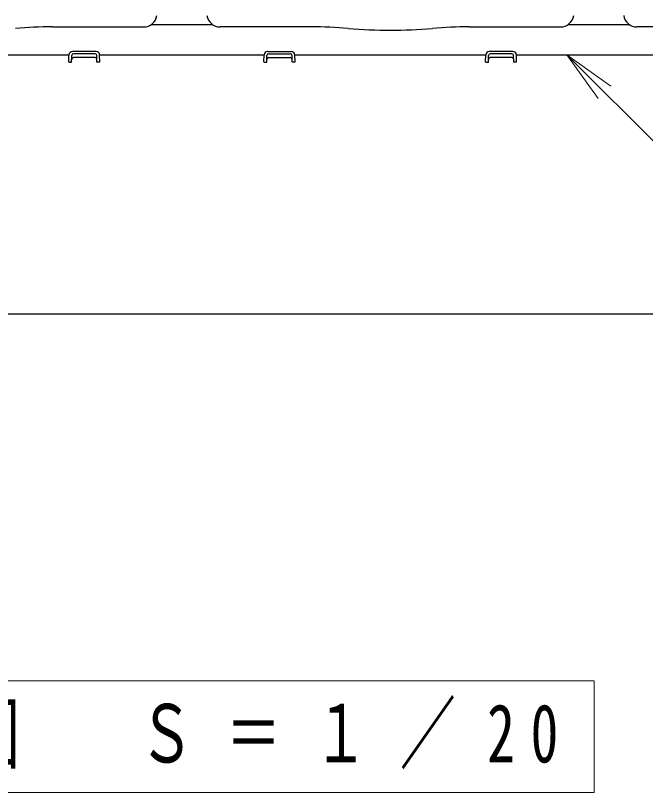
# Model space of a CAD drawing. Units: millimetres on the paper, scale 1:20. Extents: x -365 to 12, y -40 to 257.
# Drawn here: x -273.93 to -238.41, y 72.13 to 115.97 of the extents above; entities that cross this region are included whole.
import ezdxf

# ---------------------------------------------------------------- set-up
doc = ezdxf.new("R2010")
doc.units = ezdxf.units.MM
doc.layers.add('CLASS1', color=7, linetype='Continuous', lineweight=25)
doc.styles.add('ＭＳ ゴシック', font='')
doc.styles.get('ＭＳ ゴシック').set_extended_font_data('MS Gothic')

# ---------------------------------------------------------------- blocks, each defined once
blk = doc.blocks.new('open_arrow')
at = {"color": 0, "linetype": 'Continuous', "lineweight": -2}
blk.add_lwpolyline([(7.5, 1.25), (0, 0), (7.5, -1.25)], dxfattribs=at)

msp = doc.modelspace()

# ---------------------------------------------------------------- linework, layer by layer
at = {"layer": 'CLASS1'}
for p, q in [((-271.85, 115.326), (-266.7, 115.326)), ((-257.246, 115.326), (-262.396, 115.326)), ((-248.35, 115.326), (-243.2, 115.326)), ((-233.746, 115.326), (-238.896, 115.326)), ((-270.926, 113.346), (-270.915, 113.752)), ((-270.766, 113.342), (-270.756, 113.711)), ((-269.385, 113.934), (-270.716, 113.934)), ((-269.439, 113.592), (-270.662, 113.592)), ((-269.445, 113.808), (-270.656, 113.808)), ((-269.336, 113.342), (-269.345, 113.711)), ((-269.176, 113.346), (-269.186, 113.752)), ((-259.921, 113.346), (-259.91, 113.752)), ((-259.761, 113.342), (-259.751, 113.711)), ((-259.711, 113.934), (-258.381, 113.934)), ((-259.657, 113.592), (-258.435, 113.592)), ((-259.651, 113.808), (-258.44, 113.808)), ((-258.331, 113.342), (-258.34, 113.711)), ((-258.171, 113.346), (-258.181, 113.752)), ((-247.426, 113.346), (-247.415, 113.752)), ((-247.266, 113.342), (-247.256, 113.711)), ((-245.885, 113.934), (-247.216, 113.934)), ((-245.939, 113.592), (-247.162, 113.592)), ((-245.945, 113.808), (-247.156, 113.808)), ((-245.836, 113.342), (-245.845, 113.711)), ((-245.676, 113.346), (-245.686, 113.752)), ((-270.926, 113.342), (-270.766, 113.342)), ((-269.176, 113.342), (-269.336, 113.342)), ((-259.921, 113.342), (-259.761, 113.342)), ((-258.171, 113.342), (-258.331, 113.342)), ((-247.426, 113.342), (-247.266, 113.342)), ((-245.676, 113.342), (-245.836, 113.342)), ((-296.423, 99.143), (-218.898, 99.143))]:
    msp.add_line(p, q, dxfattribs=at)
at = {"layer": 'CLASS1', "color": 32}
for p, q in [((-266.284, 115.452), (-262.812, 115.452)), ((-242.785, 115.452), (-239.312, 115.452)), ((-281.681, 113.752), (-270.915, 113.752)), ((-269.186, 113.752), (-259.91, 113.752)), ((-258.181, 113.752), (-247.415, 113.752)), ((-245.686, 113.752), (-236.41, 113.752))]:
    msp.add_line(p, q, dxfattribs=at)
at = {"layer": 'CLASS1', "lineweight": 13}
for p, q in [((-242.841, 113.752), (-217, 87.911)), ((-241.298, 78.43), (-287.798, 78.43)), ((-241.298, 72.13), (-241.298, 78.43)), ((-287.798, 72.13), (-241.298, 72.13))]:
    msp.add_line(p, q, dxfattribs=at)
at = {"layer": 'CLASS1'}
for centre, radius, start, end in [((-266.7, 116.076), 0.75, 270, 351.608), ((-262.396, 116.076), 0.75, 188.392, 270), ((-243.2, 116.076), 0.75, 270, 351.608), ((-238.896, 116.076), 0.75, 188.392, 270), ((-271.85, 90.326), 25, 90, 94.7649), ((-257.246, 90.326), 25, 85.2351, 90), ((-248.35, 90.326), 25, 90, 94.7649), ((-252.798, 143.684), 28.543, 265.2349, 274.765), ((-270.716, 113.734), 0.2, 90, 178.5613), ((-270.662, 113.492), 0.1, 90, 178.5612), ((-270.656, 113.708), 0.1, 90, 178.5613), ((-269.445, 113.708), 0.1, 1.4387, 90), ((-269.439, 113.492), 0.1, 1.4387, 90), ((-269.385, 113.734), 0.2, 1.4387, 90), ((-259.711, 113.734), 0.2, 90, 178.5613), ((-259.657, 113.492), 0.1, 90, 178.5613), ((-259.651, 113.708), 0.1, 90, 178.5613), ((-258.44, 113.708), 0.1, 1.4387, 90), ((-258.435, 113.492), 0.1, 1.4388, 90), ((-258.381, 113.734), 0.2, 1.4387, 90), ((-247.216, 113.734), 0.2, 90, 178.5613), ((-247.162, 113.492), 0.1, 90, 178.5612), ((-247.156, 113.708), 0.1, 90, 178.5613), ((-245.945, 113.708), 0.1, 1.4387, 90), ((-245.939, 113.492), 0.1, 1.4387, 90), ((-245.885, 113.734), 0.2, 1.4387, 90)]:
    msp.add_arc(centre, radius, start, end, dxfattribs=at)

# ---------------------------------------------------------------- block references
at = {"layer": 'CLASS1', "lineweight": 13, "xscale": 0.4, "yscale": 0.4, "rotation": 315}
msp.add_blockref('open_arrow', (-242.841, 113.752), dxfattribs=at)

# ---------------------------------------------------------------- texts
at = {"layer": 'CLASS1', "insert": (-264.548, 75.28), "char_height": 3.299, "attachment_point": 5, "style": 'ＭＳ ゴシック'}
msp.add_mtext('\\T1.56;\\W0.7;正面図\u3000Ｓ＝１／20', dxfattribs=at)

doc.saveas('drawing.dxf')
